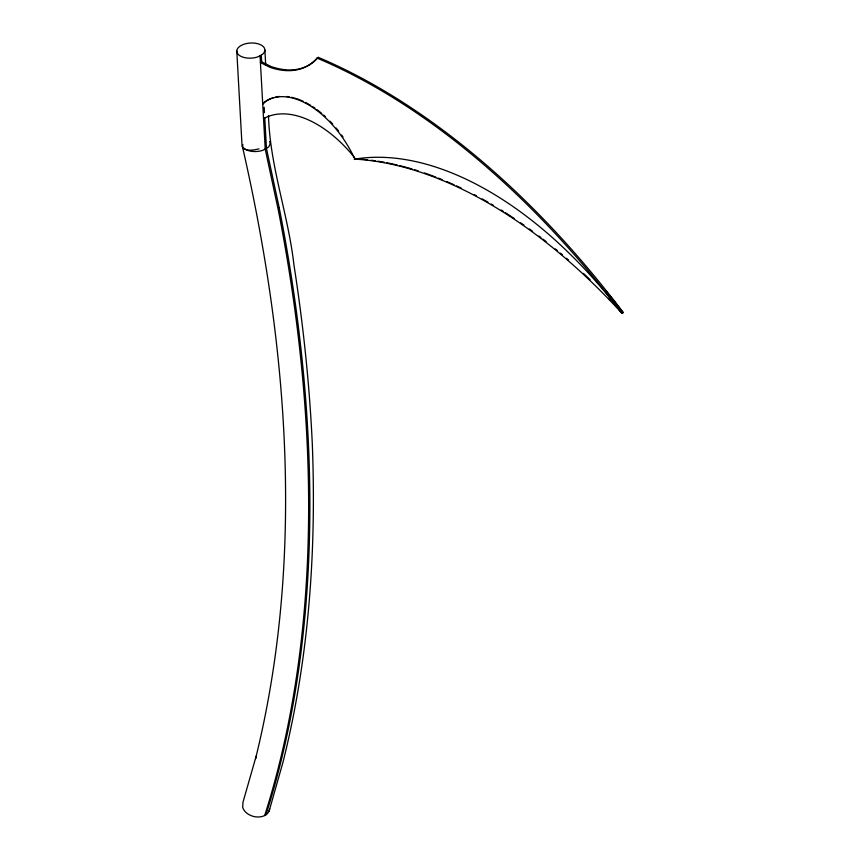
<?xml version="1.0" encoding="UTF-8"?>
<svg xmlns="http://www.w3.org/2000/svg" width="860" height="860" viewBox="0 0 860 860"><rect width="100%" height="100%" fill="white"/><g stroke="black" fill="none" stroke-linecap="round" stroke-linejoin="round"><path stroke-width="1.29" d="M242.982 144.738L242.369 146.307C288.079 346.257 305.182 557.688 255.571 758.628L256.173 756.133L242.982 802.24L242.692 807.422A13.502 9.632 16 0 0 251.948 815.946C258.29 818.376 268.546 816.828 269.664 808.819M269.051 811.346L282.951 762.347C309.041 658.287 316.502 550.336 312.277 443.362C309.46 383.538 303.139 323.962 293.916 264.794C288.272 214.527 269.836 166.163 268.513 115.477M261.3 55.147L262.923 53.965A14.061 7.568 -3.2 0 0 253.431 43.032A14.061 7.568 -3.2 0 0 236.973 52.352A14.061 7.568 -3.2 0 0 257.721 56.91L261.3 55.147L261.666 61.823L260.429 62.543L269.889 67.284A104.823 60.522 60 0 0 317.039 58.082L318.286 57.362A636.153 367.285 60 0 1 623.21 312.599L621.963 313.319A349.246 201.638 60 0 0 354.868 159.111A81.85 47.257 60 0 0 264.461 102.232L262.741 104.038L265.084 101.878A81.85 47.257 60 0 1 273.491 97.631M260.419 62.533L261.666 61.823L271.137 66.564A104.823 60.522 60 0 0 318.286 57.362M236.79 51.052L241.972 144.426A14.061 7.568 -3.2 0 0 245.971 149.651L248.852 150.758A14.061 7.568 -3.2 0 0 262.902 150.285L268.105 147.339A14.061 7.568 -3.2 0 0 269.631 141.545M354.255 159.476L355.492 158.756A460.584 265.923 60 0 1 359.426 159.025M259.01 148.887C253.818 149.963 247.046 151.682 242.692 147.705L242.369 146.307M279.221 207.819L266.471 148.522L264.783 117.96M265.224 149.167L277.995 208.539A1380.698 797.155 60 0 1 264.686 815.559M264.891 50.116L265.697 64.79M264.192 107.328L264.482 112.638M260.053 55.868L265.245 149.253M317.039 58.082A636.153 367.285 60 0 1 621.963 313.319A460.584 265.923 60 0 0 354.868 159.111M611.32 298.581A349.246 201.638 60 0 1 622.586 312.965A460.584 265.923 60 0 0 616.19 306.042M362.06 159.24A460.584 265.923 60 0 1 367.36 159.767M371.369 160.25A460.584 265.923 60 0 1 375.379 160.809M377.991 161.207A460.584 265.923 60 0 1 384.356 162.303M386.914 162.798A460.584 265.923 60 0 1 397.223 165.034M399.739 165.647A460.584 265.923 60 0 1 412.058 169.001M414.541 169.743A460.584 265.923 60 0 1 418.261 170.914M424.496 172.978A460.584 265.923 60 0 1 435.773 177.096M438.288 178.084A460.584 265.923 60 0 1 442.062 179.6M446.91 181.621A460.584 265.923 60 0 1 454.101 184.792M456.51 185.889A460.584 265.923 60 0 1 461.315 188.147M474.139 194.575A460.584 265.923 60 0 1 476.429 195.79M482.159 198.897A460.584 265.923 60 0 1 487.899 202.132M491.221 204.056A460.584 265.923 60 0 1 493.404 205.346M501.058 209.98A460.584 265.923 60 0 1 503.24 211.345M505.422 212.721A460.584 265.923 60 0 1 510.872 216.236M511.958 216.946A460.584 265.923 60 0 1 514.13 218.397M520.665 222.826A460.584 265.923 60 0 1 523.923 225.094M529.351 228.953A460.584 265.923 60 0 1 532.598 231.308M538.876 235.995A460.584 265.923 60 0 1 540.94 237.553M542.993 239.134A460.584 265.923 60 0 1 546.078 241.531M555.291 248.905A460.584 265.923 60 0 1 557.334 250.572M560.387 253.109A460.584 265.923 60 0 1 562.418 254.818M566.471 258.279A460.584 265.923 60 0 1 568.503 260.032M583.392 273.383A460.584 265.923 60 0 1 590.057 279.65M608.805 298.291A460.584 265.923 60 0 1 610.664 300.215M605.354 290.228A349.246 201.638 60 0 1 623.21 312.599M275.823 97.019A81.85 47.257 60 0 1 279.489 96.449M286.799 96.503A81.85 47.257 60 0 1 289.207 96.836M291.647 97.309A81.85 47.257 60 0 1 294.109 97.922M295.227 98.244A81.85 47.257 60 0 1 303.204 101.319M305.493 102.447A81.85 47.257 60 0 1 310.739 105.415M312.846 106.758A81.85 47.257 60 0 1 314.932 108.188M317.007 109.693A81.85 47.257 60 0 1 321.737 113.445M323.607 115.057A81.85 47.257 60 0 1 325.456 116.745M329.982 121.185A81.85 47.257 60 0 1 332.648 124.023M336.099 128A81.85 47.257 60 0 1 338.603 131.085M341.581 135.031A81.85 47.257 60 0 1 343.033 137.062M263.407 118.734A107.425 62.028 60 0 1 354.718 157.778M279.199 207.808A1380.687 797.145 60 0 1 265.923 814.828"/></g></svg>
